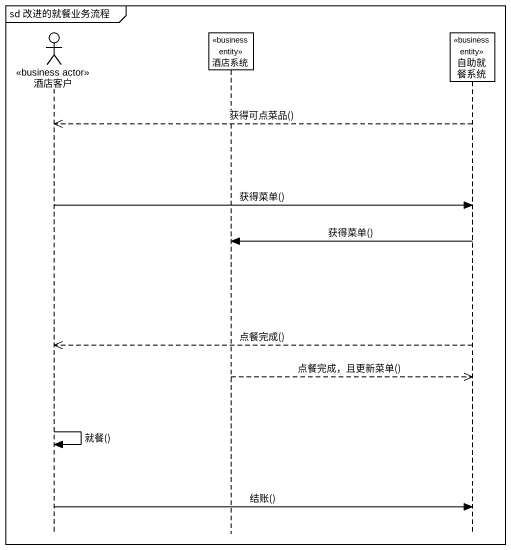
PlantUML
@startuml
mainframe sd 改进的就餐业务流程
hide footbox
actor 酒店客户 <<business actor>>
participant 酒店系统 <<business entity>>
participant 自助就餐系统 <<business entity>>

自助就餐系统 -->> 酒店客户 : 获得可点菜品()
酒店客户 -> 自助就餐系统 : 获得菜单()
自助就餐系统 -> 酒店系统 : 获得菜单()
自助就餐系统 -->> 酒店客户 : 点餐完成()
酒店系统 -->> 自助就餐系统 : 点餐完成，且更新菜单()
酒店客户 -> 酒店客户 : 就餐()
酒店客户 -> 自助就餐系统 : 结账()
@enduml
